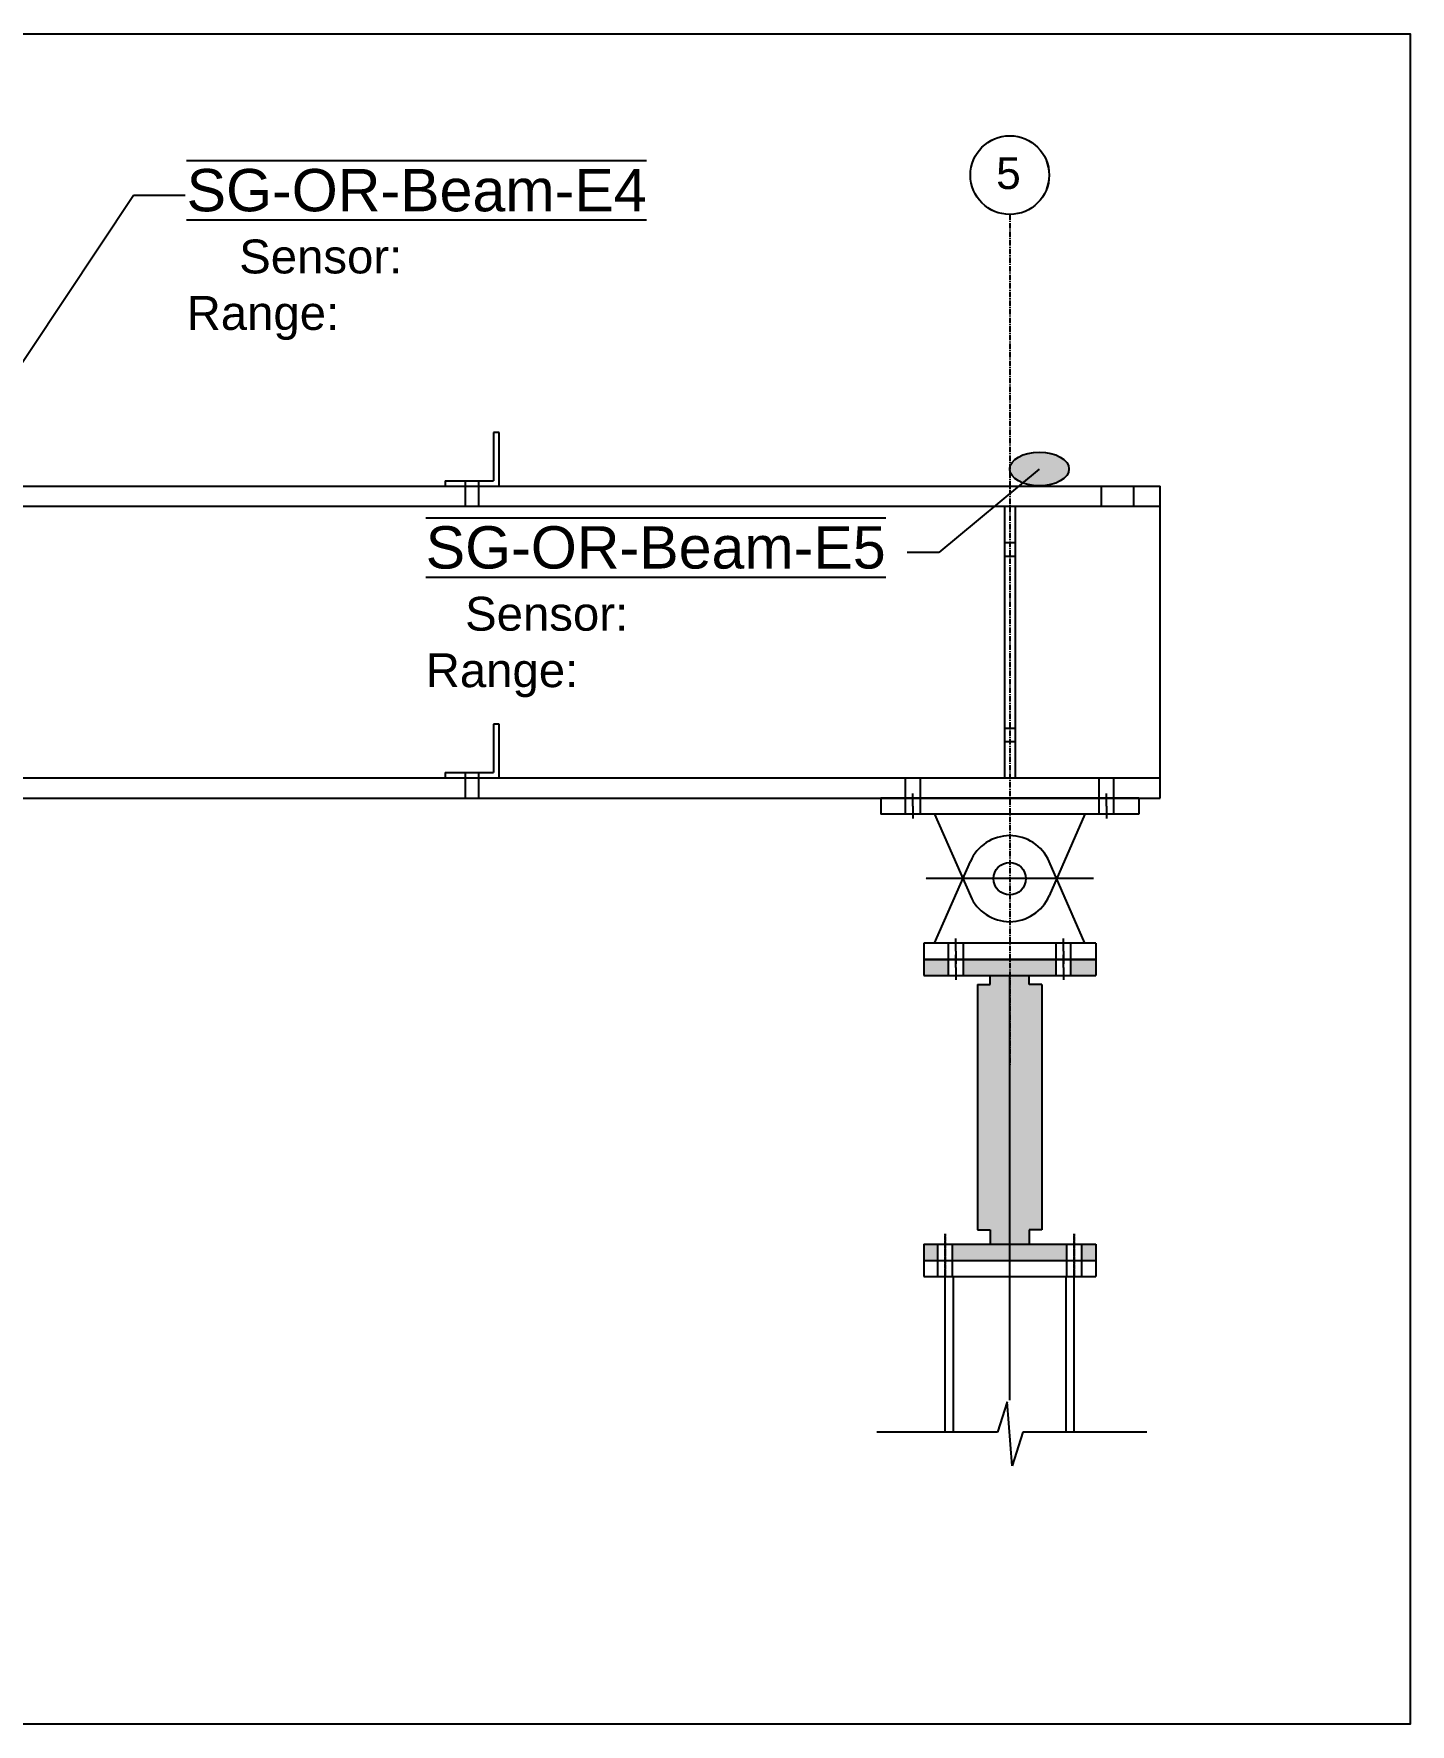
# Model space of a CAD drawing. Header units: millimetres. Extents: x -79526 to 153901, y -45620 to 21119.
# Drawn here: x -67355 to -65729, y 7632 to 9628 of the extents above; entities that cross this region are included whole.
import ezdxf
from ezdxf import colors
from ezdxf.entities.mleader import LeaderData, LeaderLine
from ezdxf.math import Vec2, Vec3

# ---------------------------------------------------------------- set-up
doc = ezdxf.new("R2010")
doc.units = ezdxf.units.MM
doc.header["$MEASUREMENT"] = 0
doc.linetypes.add('ACAD_ISO02W100', pattern=[15, 12, -3])
doc.linetypes.add('CENTER', pattern=[50.8, 31.75, -6.35, 6.35, -6.35])
for name, color, linetype in [('greygrid', 252, 'CENTER'), ('notation', 6, 'Continuous'), ('Note', 7, 'Continuous'), ('Plot', 254, 'Continuous'), ('truss', 250, 'Continuous')]:
    doc.layers.add(name, color=color, linetype=linetype)
doc.styles.get("Standard").update_dxf_attribs({"font": 'arial.ttf'})

msp = doc.modelspace()

# ---------------------------------------------------------------- hatches: boundary and pattern name
h = msp.add_hatch(color=1)
h.dxf.hatch_style = 1
edge = h.paths.add_edge_path()
edge.add_ellipse((-66167.1, 9114.2), major_axis=(35, 0), ratio=0.571429, start_angle=0, end_angle=360)
at = {"layer": 'Plot', "ltscale": 0.1}
h = msp.add_hatch(color=9, dxfattribs=at)
h.dxf.hatch_style = 1
h.paths.add_polyline_path([(-66147.3, 8535.1), (-66256.8, 8535.1), (-66256.8, 8516.1), (-66147.3, 8516.1)])
h.paths.add_polyline_path([(-66274.3, 8535.1), (-66303.7, 8535.1), (-66303.7, 8516.1), (-66274.3, 8516.1)])
h.paths.add_polyline_path([(-66100.5, 8535.1), (-66129.8, 8535.1), (-66129.8, 8516.1), (-66100.5, 8516.1)])
h.paths.add_polyline_path([(-66164, 8505.3), (-66179, 8505.3), (-66179, 8516.1), (-66202.1, 8516.1), (-66202.1, 8198.6), (-66179, 8198.6), (-66179, 8215.7), (-66164, 8215.7)])
h.paths.add_polyline_path([(-66202.1, 8516.1), (-66225.2, 8516.1), (-66225.2, 8505.3), (-66240.2, 8505.3), (-66240.2, 8215.7), (-66225.2, 8215.7), (-66225.2, 8198.6), (-66202.1, 8198.6)])
h.paths.add_polyline_path([(-66287, 8198.6), (-66303.7, 8198.6), (-66303.7, 8185.9), (-66303.7, 8179.5), (-66287, 8179.5)])
h.paths.add_polyline_path([(-66202.1, 8198.6), (-66225.2, 8198.6), (-66269.5, 8198.6), (-66269.5, 8179.5), (-66202.1, 8179.5)])
h.paths.add_polyline_path([(-66134.6, 8198.6), (-66202.1, 8198.6), (-66202.1, 8179.5), (-66134.6, 8179.5)])
h.paths.add_polyline_path([(-66100.5, 8185.9), (-66100.5, 8198.6), (-66117.1, 8198.6), (-66117.1, 8179.5), (-66100.5, 8179.5)])

# ---------------------------------------------------------------- linework, layer by layer
msp.add_lwpolyline([(-70578.7, 9628.1), (-65729.1, 9628.1), (-65729.1, 7631.8), (-70578.7, 7631.8)], close=True)
at = {"color": 1}
msp.add_ellipse((-66167.1, 9114.2), major_axis=(35, 0), ratio=0.571429, dxfattribs=at)
at = {"layer": 'greygrid', "lineweight": -2, "ltscale": 0.2}
msp.add_line((-66202.1, 9414.8), (-66202.1, 8410.5), dxfattribs=at)
at = {"layer": 'greygrid', "color": 251, "linetype": 'ByBlock', "lineweight": -2, "ltscale": 0.2, "true_color": 0x525252}
for centre in [(-66202.1, 9461.3), (-66202, 9461.3)]:
    msp.add_circle(centre, 46.5, dxfattribs=at)
at = {"layer": 'Note'}
for p, q in [((-66094.1, 9093.9), (-66094.1, 9070.1)), ((-66056, 9093.9), (-66056, 9070.1)), ((-66208.4, 9070.1), (-66195.7, 9070.1))]:
    msp.add_line(p, q, dxfattribs=at)
at = {"layer": 'Note', "ltscale": 0.1}
msp.add_circle((-66202.1, 8630.4), 19.1, dxfattribs=at)
msp.add_circle((-66202.1, 8630.4), 19.1, dxfattribs=at)
at = {"layer": 'Plot', "ltscale": 0.1}
for p, q in [((-66805.3, 9157.4), (-66811.7, 9157.4)), ((-66811.7, 9157.4), (-66811.7, 9100.3)), ((-66805.3, 9093.9), (-66805.3, 9157.4)), ((-66868.8, 9100.3), (-66811.7, 9100.3)), ((-66868.8, 9100.3), (-66868.8, 9093.9)), ((-66868.8, 9093.9), (-66805.3, 9093.9)), ((-66844.6, 9100.3), (-66829.6, 9100.3)), ((-66208.4, 9011.4), (-66195.7, 9011.4)), ((-66805.3, 8812.9), (-66811.7, 8812.9)), ((-66811.7, 8812.9), (-66811.7, 8755.8)), ((-66805.3, 8749.4), (-66805.3, 8812.9)), ((-66868.8, 8755.8), (-66811.7, 8755.8)), ((-66868.8, 8755.8), (-66868.8, 8749.4)), ((-66868.8, 8749.4), (-66805.3, 8749.4)), ((-66844.6, 8755.8), (-66829.6, 8755.8)), ((-66049.7, 8725.6), (-66354.5, 8725.6)), ((-66354.5, 8725.6), (-66354.5, 8706.6)), ((-66291, 8725.6), (-66113.2, 8725.6)), ((-66049.7, 8725.6), (-66049.7, 8706.6)), ((-66049.7, 8706.6), (-66354.5, 8706.6)), ((-66100.5, 8554.2), (-66303.7, 8554.2)), ((-66303.7, 8554.2), (-66303.7, 8535.1)), ((-66100.5, 8554.2), (-66100.5, 8535.1)), ((-66303.7, 8535.1), (-66100.5, 8535.1)), ((-66100.5, 8535.1), (-66303.7, 8535.1)), ((-66303.7, 8535.1), (-66100.5, 8535.1)), ((-66100.5, 8535.1), (-66303.7, 8535.1)), ((-66303.7, 8535.1), (-66303.7, 8516.1)), ((-66100.5, 8535.1), (-66100.5, 8516.1)), ((-66303.7, 8516.1), (-66100.5, 8516.1)), ((-66202.1, 8014.4), (-66202.1, 8516.1))]:
    msp.add_line(p, q, dxfattribs=at)
at = {"layer": 'Plot', "linetype": 'ACAD_ISO02W100', "ltscale": 0.05}
for p, q in [((-66845, 9070.1), (-66845, 9100.3)), ((-66829.1, 9070.1), (-66829.1, 9100.3)), ((-66208.4, 9027.3), (-66195.7, 9027.3)), ((-66208.4, 8808.2), (-66195.7, 8808.2)), ((-66208.4, 8792.3), (-66195.7, 8792.3)), ((-66845, 8725.6), (-66845, 8755.8)), ((-66829.1, 8725.6), (-66829.1, 8755.8)), ((-66325.1, 8706.6), (-66325.1, 8749.4)), ((-66307.6, 8706.6), (-66307.6, 8749.4)), ((-66096.5, 8706.6), (-66096.5, 8749.4)), ((-66079, 8706.6), (-66079, 8749.4)), ((-66325.1, 8706.6), (-66325.1, 8725.6)), ((-66316.4, 8716.1), (-66316.4, 8731.1)), ((-66307.6, 8706.6), (-66307.6, 8725.6)), ((-66096.5, 8706.6), (-66096.5, 8725.6)), ((-66087.8, 8716.1), (-66087.8, 8731.1)), ((-66079, 8706.6), (-66079, 8725.6)), ((-66316.4, 8716.1), (-66316.4, 8701.1)), ((-66087.8, 8716.1), (-66087.8, 8701.1)), ((-66274.3, 8535.1), (-66274.3, 8554.2)), ((-66265.6, 8544.7), (-66265.6, 8559.7)), ((-66265.6, 8544.7), (-66265.6, 8529.7)), ((-66256.8, 8535.1), (-66256.8, 8554.2)), ((-66147.3, 8535.1), (-66147.3, 8554.2)), ((-66138.6, 8544.7), (-66138.6, 8559.7)), ((-66138.6, 8544.7), (-66138.6, 8529.7)), ((-66129.8, 8535.1), (-66129.8, 8554.2)), ((-66274.3, 8516.1), (-66274.3, 8535.1)), ((-66265.6, 8525.6), (-66265.6, 8540.6)), ((-66265.6, 8525.6), (-66265.6, 8510.6)), ((-66256.8, 8516.1), (-66256.8, 8535.1)), ((-66147.3, 8516.1), (-66147.3, 8535.1)), ((-66138.6, 8525.6), (-66138.6, 8540.6)), ((-66138.6, 8525.6), (-66138.6, 8510.6)), ((-66129.8, 8516.1), (-66129.8, 8535.1)), ((-66287, 8160.5), (-66287, 8198.6)), ((-66269.5, 8160.5), (-66269.5, 8198.6)), ((-66134.6, 8160.5), (-66134.6, 8198.6)), ((-66117.1, 8160.5), (-66117.1, 8198.6))]:
    msp.add_line(p, q, dxfattribs=at)
at = {"layer": 'Plot'}
for p, q in [((-66291, 8706.6), (-66248.6, 8610)), ((-66113.2, 8706.6), (-66155.5, 8610)), ((-66291, 8554.2), (-66248.6, 8650.8)), ((-66113.2, 8554.2), (-66155.5, 8650.8)), ((-66303.7, 8198.6), (-66100.5, 8198.6)), ((-66303.7, 8198.6), (-66303.7, 8185.9)), ((-66303.7, 8185.9), (-66303.7, 8160.5)), ((-66100.5, 8198.6), (-66100.5, 8185.9)), ((-66100.5, 8185.9), (-66100.5, 8160.5)), ((-66303.7, 8179.5), (-66100.5, 8179.5)), ((-66303.7, 8160.5), (-66100.5, 8160.5)), ((-66278.3, 7976.7), (-66278.3, 8160.5)), ((-66125.9, 7976.7), (-66125.9, 8160.5)), ((-66205, 8012.6), (-66216.6, 7976.7)), ((-66199.1, 7936.9), (-66205, 8012.6)), ((-66216.6, 7976.7), (-66359, 7976.7)), ((-66186.8, 7976.7), (-66199.1, 7936.9)), ((-66040.3, 7976.7), (-66186.8, 7976.7))]:
    msp.add_line(p, q, dxfattribs=at)
at = {"layer": 'Plot', "linetype": 'ACAD_ISO02W100', "ltscale": 0.1}
for p, q in [((-66103, 8630.4), (-66301.1, 8630.4)), ((-66268.7, 7976.7), (-66268.7, 8160.5)), ((-66135.4, 7976.7), (-66135.4, 8160.5))]:
    msp.add_line(p, q, dxfattribs=at)
at = {"layer": 'Plot', "ltscale": 0.2}
for p, q in [((-66240.2, 8505.3), (-66240.2, 8215.7)), ((-66240.2, 8505.3), (-66225.2, 8505.3)), ((-66225.2, 8505.3), (-66225.2, 8516.1)), ((-66179, 8505.3), (-66179, 8516.1)), ((-66164, 8505.3), (-66179, 8505.3)), ((-66164, 8505.3), (-66164, 8215.7)), ((-66240.2, 8215.7), (-66225.2, 8215.7)), ((-66225.2, 8215.7), (-66225.2, 8198.6)), ((-66164, 8215.7), (-66179, 8215.7)), ((-66179, 8215.7), (-66179, 8198.6))]:
    msp.add_line(p, q, dxfattribs=at)
at = {"layer": 'Plot', "linetype": 'ACAD_ISO02W100', "ltscale": 0.2}
for p, q in [((-66278.3, 8210.9), (-66278.3, 8160.9)), ((-66278.3, 8160.9), (-66278.3, 8210.9)), ((-66125.9, 8210.9), (-66125.9, 8160.9)), ((-66125.9, 8160.9), (-66125.9, 8210.9))]:
    msp.add_line(p, q, dxfattribs=at)
at = {"layer": 'Plot', "ltscale": 0.1}
for start, end in [(23.6857, 156.3141), (203.6857, 336.3141)]:
    msp.add_arc((-66202.1, 8630.4), 50.8, start, end, dxfattribs=at)
at = {"layer": 'truss'}
for p, q in [((-70342.3, 9093.9), (-66024.3, 9093.9)), ((-70342.3, 9070.1), (-66024.3, 9070.1)), ((-70342.3, 8749.4), (-66024.3, 8749.4)), ((-70342.3, 8725.6), (-66024.3, 8725.6))]:
    msp.add_line(p, q, dxfattribs=at)
at = {"layer": 'truss', "ltscale": 0.1}
for p, q in [((-66024.3, 8725.6), (-66024.3, 9093.9)), ((-66208.4, 9070.1), (-66208.4, 8749.4)), ((-66195.7, 9070.1), (-66195.7, 8749.4))]:
    msp.add_line(p, q, dxfattribs=at)

# ---------------------------------------------------------------- texts
at = {"layer": 'greygrid', "color": 251, "lineweight": -2, "ltscale": 0.2, "true_color": 0x525252, "insert": (-66203.6, 9463.3), "char_height": 37.5, "attachment_point": 5}
msp.add_mtext_dynamic_manual_height_columns('5', width=22.5, gutter_width=50, heights=[0], dxfattribs=at)

# ---------------------------------------------------------------- leaders
at = {"layer": 'notation'}
ml = msp.add_multileader_mtext('Standard', dxfattribs=at)
ml.set_content('\\pxsm1,ql;{\\L\\OSG-OR-Beam-E4\\H0.8x;\\l\\o     Sensor:                   \\PRange:}', color=256)
ml.set_leader_properties()
ml.build(insert=Vec2(0, 0))
ml.multileader.update_dxf_attribs({"dogleg_length": 0.36, "arrow_head_size": 0.18})
ctx = ml.context
ctx.base_point, ctx.char_height, ctx.arrow_head_size, ctx.landing_gap_size, ctx.plane_origin = Vec3(-67176.2, 9437.6), 50, 0.18, 0.09, Vec3(-66900.5, 9147.6)
ctx.text_align_type = 2
notes = []
notes.append((ctx, [(1, (1, 1, 0), (-67237, 9437.6), (1, 0), 60.9, [(0, [(-67439, 9133.9)], 0, [])])]))
ctx.mtext.insert, ctx.mtext.rotation, ctx.mtext.width, ctx.mtext.defined_height, ctx.mtext.alignment, ctx.mtext.flow_direction = Vec3(-66639.2, 9468.5), 6.283185, 535.038, 231.1, 3, 5
ml = msp.add_multileader_mtext('Standard', dxfattribs=at)
ml.set_content('\\pxsm1,ql;{\\L\\OSG-OR-Beam-E5\\H0.8x;\\l\\o     Sensor:                   \\PRange:}', color=256)
ml.set_leader_properties()
ml.build(insert=Vec2(0, 0))
ml.multileader.update_dxf_attribs({"dogleg_length": 0.36, "arrow_head_size": 0.18})
ctx = ml.context
ctx.base_point, ctx.char_height, ctx.arrow_head_size, ctx.landing_gap_size, ctx.plane_origin = Vec3(-66861, 9015.7), 50, 0.18, 0.09, Vec3(-65630.5, 9147.9)
ctx.text_align_type = 2
notes.append((ctx, [(0, (1, 1, 0), (-66285.8, 9015.7), (-1, 0), 37.5, [(0, [(-66167.1, 9114.2)], 0, [])])]))
ctx.mtext.insert, ctx.mtext.rotation, ctx.mtext.width, ctx.mtext.defined_height, ctx.mtext.alignment, ctx.mtext.flow_direction = Vec3(-66323.5, 9046.6), 6.283185, 568.381, 231.1, 3, 5
for ctx, leaders in notes:
    for number, flags, end, landing, length, lines in leaders:
        leader = LeaderData()
        leader.index, (leader.has_last_leader_line, leader.has_dogleg_vector, leader.attachment_direction) = number, flags
        leader.last_leader_point, leader.dogleg_vector, leader.dogleg_length = Vec3(end), Vec3(landing), length
        for number, points, colour, breaks in lines:
            line = LeaderLine()
            line.index, line.vertices, line.color, line.breaks = number, Vec3.list(points), colors.encode_raw_color(colour), breaks
            leader.lines.append(line)
        ctx.leaders.append(leader)

doc.saveas('drawing.dxf')
